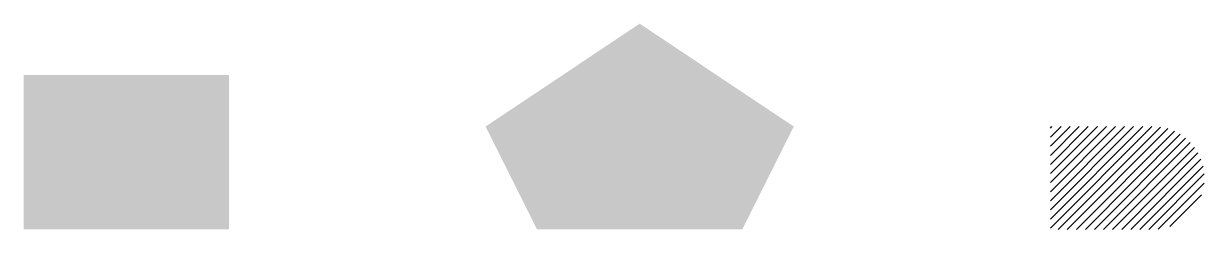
# Model space of a CAD drawing. Header units: inches. Extents: x 0 to 23, y 0 to 4.
import ezdxf

# ---------------------------------------------------------------- set-up
doc = ezdxf.new("R2010")
doc.units = ezdxf.units.IN
doc.layers.add('FILL', color=1, linetype='Continuous', lineweight=25)
doc.layers.add('PATTERN', color=5, linetype='Continuous', lineweight=25)

msp = doc.modelspace()

# ---------------------------------------------------------------- hatches: boundary and pattern name
at = {"layer": 'FILL'}
h = msp.add_hatch(color=256, dxfattribs=at)
h.dxf.hatch_style = 1
h.paths.add_polyline_path([(10, 0), (14, 0), (15, 2), (12, 4), (9, 2)])
h.paths.add_polyline_path([(11, 1), (13, 1), (13, 2), (11, 2)], flags=0)
h = msp.add_hatch(color=256, dxfattribs=at)
h.dxf.hatch_style = 1
h.paths.add_polyline_path([(0, 0), (4, 0), (4, 3), (0, 3)])
at = {"layer": 'PATTERN'}
h = msp.add_hatch(dxfattribs=at)
h.set_pattern_fill('ANSI31', color=256)
h.set_pattern_definition([(45, (0, 0), (-0.08838835, 0.08838835), [])])
h.paths.add_polyline_path([(20, 0), (22, 0, 1), (22, 2), (20, 2)])

doc.saveas('drawing.dxf')
